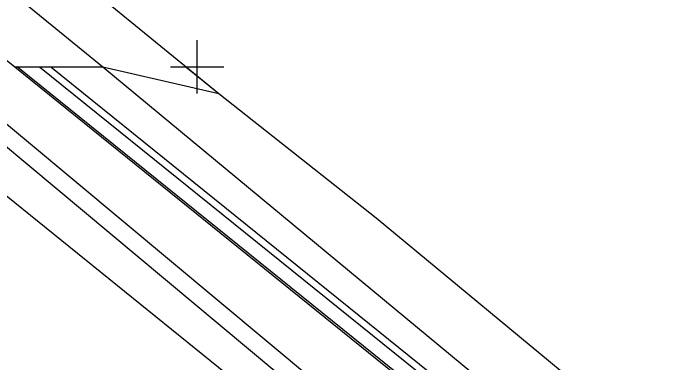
# Model space of a CAD drawing. Extents: x 549390 to 550118, y 1841259 to 1842146.
# Drawn here: x 549679.2 to 549752.7, y 1841966.5 to 1842006.1 of the extents above; entities that cross this region are included whole.
import ezdxf

# ---------------------------------------------------------------- set-up
doc = ezdxf.new("R2010")
doc.units = 0
for name, color, linetype in [('Level 22', 7, 'Continuous'), ('Level 23', 7, 'Continuous'), ('Level 24', 7, 'Continuous'), ('Level 31', 7, 'Continuous'), ('Level 46', 7, 'Continuous'), ('Level 50', 7, 'Continuous'), ('Level 63', 7, 'Continuous')]:
    doc.layers.add(name, color=color, linetype=linetype)

msp = doc.modelspace()

# ---------------------------------------------------------------- linework, layer by layer
at = {"layer": 'Level 22'}
msp.add_lwpolyline([(549683.458, 1842000), (549734.43, 1841958.909), (549792.886, 1841908.434), (549854.06, 1841855.451)], dxfattribs=at)
at = {"layer": 'Level 23'}
for p in [(549689.33, 1842000), (549698.72, 1842000)]:
    msp.add_line(p, (549702.43, 1841996.97), dxfattribs=at)
for points in [[(549605.21, 1842076.45), (549623.12, 1842061.5), (549635.9, 1842051.67), (549669.65, 1842023.76), (549691.59, 1842005.83), (549702.43, 1841996.97)], [(549603.7, 1842061.13), (549679.42, 1842000), (549722.26, 1841965.41)], [(549702.43, 1841996.97), (549720.21, 1841982.94), (549752.56, 1841956.16), (549768.59, 1841942.59), (549784.06, 1841928.39), (549800.19, 1841915.03), (549807.93, 1841907.93), (549815.73, 1841901.03), (549830.29, 1841889.14), (549841.65, 1841879.52), (549853.29, 1841869.15), (549863.5, 1841859.7), (549877.72, 1841848.55), (549881.38, 1841852.47)]]:
    msp.add_lwpolyline(points, dxfattribs=at)
at = {"layer": 'Level 24'}
for p, q in [((549679.42, 1842000), (549679.67, 1842000)), ((549679.67, 1842000), (549682.21, 1842000)), ((549682.21, 1842000), (549682.22, 1842000)), ((549682.22, 1842000), (549689.33, 1842000))]:
    msp.add_line(p, q, dxfattribs=at)
at = {"layer": 'Level 31'}
msp.add_lwpolyline([(549682.21, 1842000), (549733.93, 1841958.31), (549791.94, 1841908.22), (549791.3, 1841906.76), (549732.97, 1841957.03), (549679.89, 1841999.82), (549679.67, 1842000)], dxfattribs=at)
at = {"layer": 'Level 46'}
msp.add_lwpolyline([(549573, 1842100), (549580.99, 1842088.64), (549590.34, 1842080.72), (549689.33, 1842000), (549743.71, 1841954.97), (549853.1, 1841859.96), (550014.42, 1841724.51), (550100, 1841655.92)], dxfattribs=at)
at = {"layer": 'Level 50'}
msp.add_line((549677.61, 1841986.12), (549713.04, 1841957.53), dxfattribs=at)
for points in [[(550000.63, 1841724.424), (549949.05, 1841766.249), (549900.097, 1841808.062), (549834.723, 1841863.256), (549772.33, 1841915.318), (549713.25, 1841964.538), (549669.776, 1842000.768)], [(549999.37, 1841722.871), (549947.77, 1841764.711), (549898.803, 1841806.538), (549833.437, 1841861.724), (549771.05, 1841913.782), (549711.97, 1841963.002), (549668.495, 1841999.232)]]:
    msp.add_lwpolyline(points, dxfattribs=at)
at = {"layer": 'Level 63'}
for points in [[(549700, 1841997), (549700, 1842003)], [(549697, 1842000), (549703, 1842000)]]:
    msp.add_lwpolyline(points, dxfattribs=at)

doc.saveas('drawing.dxf')
